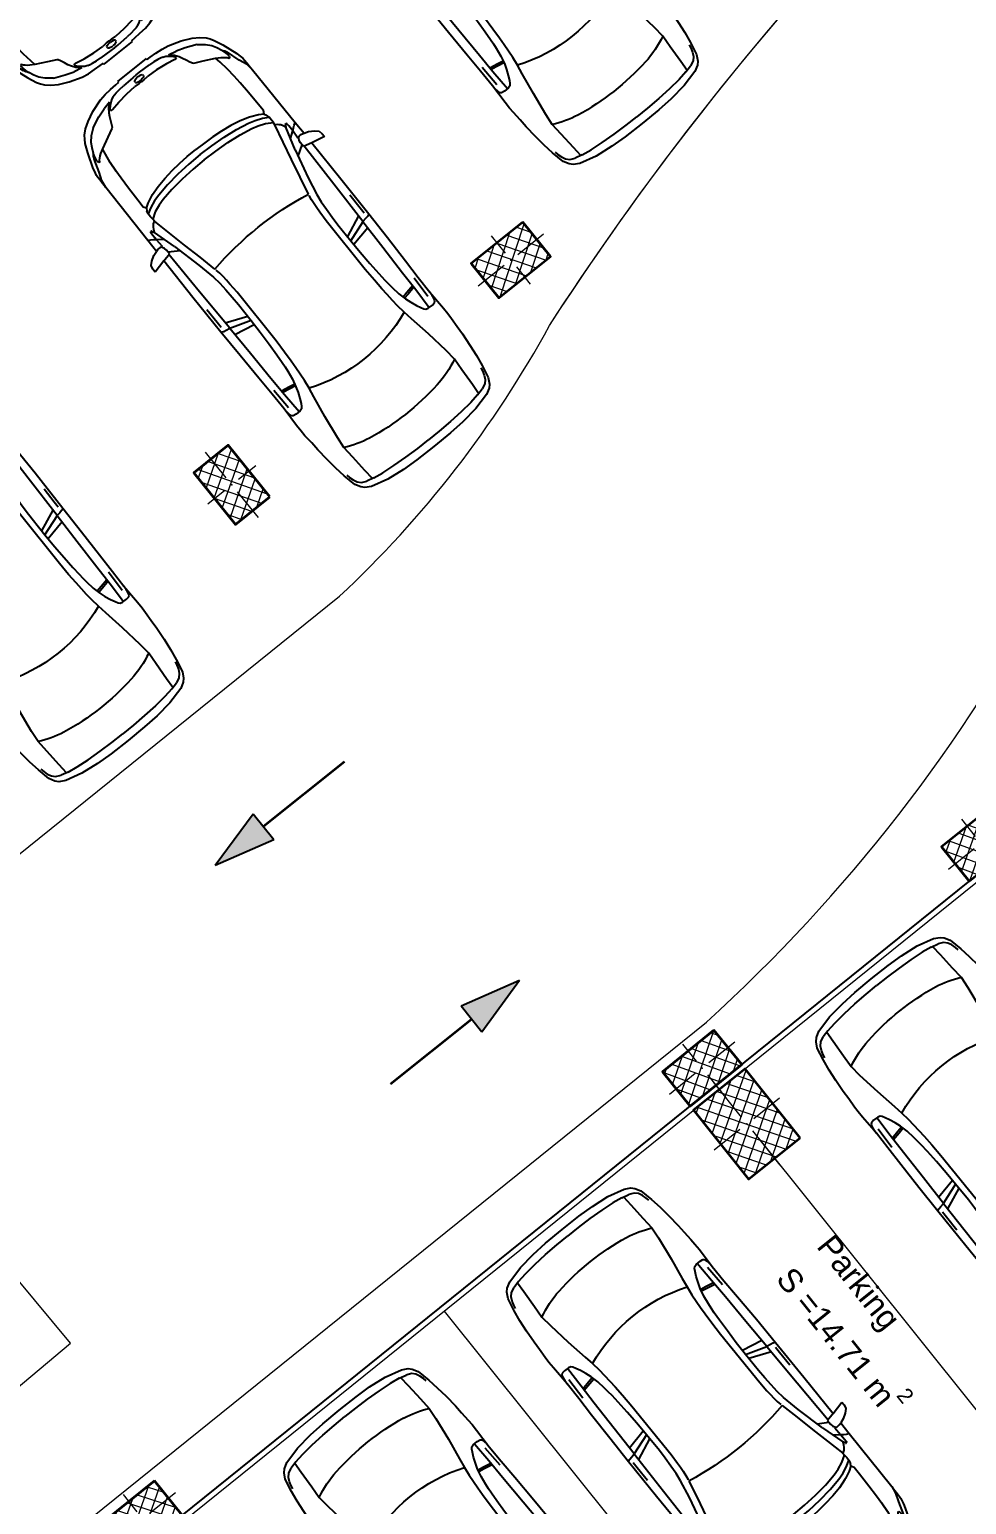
# Model space of a CAD drawing. Header units: metres. Extents: x 7511783 to 7512372, y 4692307 to 4692611.
# Drawn here: x 7512329.03 to 7512337.53, y 4692525.58 to 4692538.96 of the extents above; entities that cross this region are included whole.
import ezdxf

# ---------------------------------------------------------------- set-up
doc = ezdxf.new("R2010")
doc.units = ezdxf.units.M
for name, color, linetype, lineweight in [('2D Drafting - General_Pen_No__1', 7, 'Continuous', 0), ('A - Fill Zone_Pen_No__1', 7, 'Continuous', 0), ('A - Pllaka Themel', 7, 'Continuous', 0), ('A - Pllaka Themel_Pen_No__42', 8, 'Continuous', 0), ('A - Shtyllat', 7, 'Continuous', 0), ('A - Shtyllat_Pen_No__1', 7, 'Continuous', 0), ('A - Shtyllat_Pen_No__7', 7, 'Continuous', 0), ('A -Polyline', 7, 'Continuous', 0), ('A -Polyline_Pen_No__1', 7, 'Continuous', 0), ('A1 - Bodrumi -1_Pen_No__42', 8, 'Continuous', 0), ('garazhat-netw-amiri - b1', 20, 'Continuous', 0), ('Interior - Furniture _Pen_No__42', 8, 'Continuous', 0), ('vijat rregullim', 1, 'Continuous', 0)]:
    doc.layers.add(name, color=color, linetype=linetype, lineweight=lineweight)
for name, color, linetype, lineweight, true_color in [('A -Polyline_Pen_No__178', 7, 'Continuous', 0, 0xbda888), ('A -Polyline_Pen_No__48', 7, 'Continuous', 0, 0xa80f02), ('A -Polyline_Pen_No__8', 7, 'Continuous', 0, 0xa80f02)]:
    doc.layers.add(name, color=color, linetype=linetype, lineweight=lineweight, true_color=true_color)
doc.styles.add('GENERATED_STYLE_1', font='arial.ttf')
pattern_1 = [(44.99999999999999, (0, 0), (-68.94290863686237, 68.94290863686243), []), (135.0000000000002, (0, 0), (68.94290863686219, 68.94290863686261), [])]

# ---------------------------------------------------------------- blocks, each defined once
blk = doc.blocks.new('Slab_5', base_point=(27099.99999994247, -19050.45703700876))
at = {"layer": 'A - Pllaka Themel_Pen_No__42', "color": 8, "linetype": 'Continuous', "lineweight": 25, "flags": 128}
blk.add_lwpolyline([(27099.99999994247, -19050.45703700876), (27099.99999994245, -53141.28956256485), (34367.48378446266, -53141.28956256485), (34572.08011014806, -54047.73212241127), (58725.51372234098, -48551.56399353077), (58577.30438397717, -47886.40318112021), (60192.66493870387, -47573.34216697118), (56976.71528492225, -33242.20353530695), (55470.262655318, -33580.37692266011), (52202.17436583389, -19050.80466526669)], close=True, dxfattribs=at)
blk = doc.blocks.new('Column_125', base_point=(45317.50723856915, -51397.47336311721))
at = {"layer": 'A - Shtyllat', "linetype": 'Continuous', "lineweight": 0, "true_color": 0x000000}
h = blk.add_hatch(dxfattribs=at)
h.set_pattern_fill('CONCRETE_BLOCK', color=18, style=0, pattern_type=2)
h.set_pattern_definition(pattern_1)
h.paths.add_polyline_path([(45565.65336189613, -51135.89450029036), (44980.60901006475, -51269.02265805648), (45069.36111524216, -51659.05222594407), (45654.40546707353, -51525.92406817795)])
at = {"layer": 'A - Shtyllat_Pen_No__1', "color": 7, "linetype": 'Continuous', "lineweight": 13}
for p, q in [((45299.75681753366, -51319.46744953969), (45255.38076494495, -51124.45266559591)), ((45395.51315214666, -51379.72294208173), (45688.03532806235, -51313.15886319867)), ((45239.50132499162, -51415.22378415269), (44946.97914907594, -51481.78786303576)), ((45335.25765960462, -51475.47927669474), (45379.63371219333, -51670.49406063853))]:
    blk.add_line(p, q, dxfattribs=at)
blk.add_point((45317.50723856915, -51397.47336311721), dxfattribs=at)
at = {"layer": 'A - Shtyllat_Pen_No__7', "color": 7, "linetype": 'Continuous', "lineweight": 35, "flags": 128}
blk.add_lwpolyline([(45565.65336189613, -51135.89450029036), (44980.60901006475, -51269.02265805648), (45069.36111524216, -51659.05222594407), (45654.40546707353, -51525.92406817795)], close=True, dxfattribs=at)
blk = doc.blocks.new('Column_126', base_point=(51668.24122190408, -49952.34956520778))
at = {"layer": 'A - Shtyllat', "linetype": 'Continuous', "lineweight": 0, "true_color": 0x000000}
h = blk.add_hatch(dxfattribs=at)
h.set_pattern_fill('CONCRETE_BLOCK', color=18, style=0, pattern_type=2)
h.set_pattern_definition(pattern_1)
h.paths.add_polyline_path([(51916.38734523106, -49690.77070238093), (51331.34299339968, -49823.89886014704), (51420.09509857709, -50213.92842803463), (52005.13945040847, -50080.80027026851)])
at = {"layer": 'A - Shtyllat_Pen_No__1', "color": 7, "linetype": 'Continuous', "lineweight": 13}
for p, q in [((51650.4908008686, -49874.34365163025), (51606.11474827988, -49679.32886768646)), ((51746.24713548159, -49934.59914417229), (52038.76931139728, -49868.03506528924)), ((51590.23530832656, -49970.09998624326), (51297.71313241087, -50036.66406512632)), ((51685.99164293955, -50030.3554787853), (51730.36769552826, -50225.37026272908))]:
    blk.add_line(p, q, dxfattribs=at)
blk.add_point((51668.24122190408, -49952.34956520778), dxfattribs=at)
at = {"layer": 'A - Shtyllat_Pen_No__7', "color": 7, "linetype": 'Continuous', "lineweight": 35, "flags": 128}
blk.add_lwpolyline([(51916.38734523106, -49690.77070238093), (51331.34299339968, -49823.89886014704), (51420.09509857709, -50213.92842803463), (52005.13945040847, -50080.80027026851)], close=True, dxfattribs=at)
blk = doc.blocks.new('Column_128', base_point=(50160.56155493762, -43326.70786527944))
at = {"layer": 'A - Shtyllat', "linetype": 'Continuous', "lineweight": 0, "true_color": 0x000000}
h = blk.add_hatch(dxfattribs=at)
h.set_pattern_fill('CONCRETE_BLOCK', color=18, style=0, pattern_type=2)
h.set_pattern_definition(pattern_1)
h.paths.add_polyline_path([(50422.14041776447, -43574.85398860642), (50289.01225999836, -42989.80963677504), (49898.98269211077, -43078.56174195246), (50032.11084987689, -43663.60609378383)])
at = {"layer": 'A - Shtyllat_Pen_No__1', "color": 7, "linetype": 'Continuous', "lineweight": 13}
for p, q in [((50142.81113390214, -43248.70195170191), (50076.24705501908, -42956.17977578623)), ((50082.5556413601, -43344.45828631492), (49887.54085741631, -43388.83433890363)), ((50238.56746851515, -43308.95744424396), (50433.58225245893, -43264.58139165525)), ((50178.31197597311, -43404.71377885696), (50244.87605485616, -43697.23595477264))]:
    blk.add_line(p, q, dxfattribs=at)
blk.add_point((50160.56155493762, -43326.70786527944), dxfattribs=at)
at = {"layer": 'A - Shtyllat_Pen_No__7', "color": 7, "linetype": 'Continuous', "lineweight": 35, "flags": 128}
blk.add_lwpolyline([(50422.14041776447, -43574.85398860642), (50289.01225999836, -42989.80963677504), (49898.98269211077, -43078.56174195246), (50032.11084987689, -43663.60609378383)], close=True, dxfattribs=at)
blk = doc.blocks.new('Column_130', base_point=(54837.23146099072, -49231.23871064133))
at = {"layer": 'A - Shtyllat', "linetype": 'Continuous', "lineweight": 0, "true_color": 0x000000}
h = blk.add_hatch(dxfattribs=at)
h.set_pattern_fill('CONCRETE_BLOCK', color=18, style=0, pattern_type=2)
h.set_pattern_definition(pattern_1)
h.paths.add_polyline_path([(55085.37758431771, -48969.65984781447), (54500.33323248633, -49102.78800558059), (54589.08533766374, -49492.81757346818), (55174.12968949512, -49359.68941570207)])
at = {"layer": 'A - Shtyllat_Pen_No__1', "color": 7, "linetype": 'Continuous', "lineweight": 13}
for p, q in [((54819.48103995524, -49153.23279706381), (54775.10498736653, -48958.21801312001)), ((54915.23737456824, -49213.48828960585), (55207.75955048393, -49146.92421072278)), ((54759.2255474132, -49248.9891316768), (54466.70337149752, -49315.55321055987)), ((54854.9818820262, -49309.24462421885), (54899.35793461491, -49504.25940816264))]:
    blk.add_line(p, q, dxfattribs=at)
blk.add_point((54837.23146099072, -49231.23871064133), dxfattribs=at)
at = {"layer": 'A - Shtyllat_Pen_No__7', "color": 7, "linetype": 'Continuous', "lineweight": 35, "flags": 128}
blk.add_lwpolyline([(55085.37758431771, -48969.65984781447), (54500.33323248633, -49102.78800558059), (54589.08533766374, -49492.81757346818), (55174.12968949512, -49359.68941570207)], close=True, dxfattribs=at)
blk = doc.blocks.new('Column_131', base_point=(53329.55179402426, -42605.597010713))
at = {"layer": 'A - Shtyllat', "linetype": 'Continuous', "lineweight": 0, "true_color": 0x000000}
h = blk.add_hatch(dxfattribs=at)
h.set_pattern_fill('CONCRETE_BLOCK', color=18, style=0, pattern_type=2)
h.set_pattern_definition(pattern_1)
h.paths.add_polyline_path([(53577.69791735124, -42344.01814788615), (52992.65356551987, -42477.14630565226), (53081.40567069728, -42867.17587353985), (53666.45002252865, -42734.04771577373)])
at = {"layer": 'A - Shtyllat_Pen_No__1', "color": 7, "linetype": 'Continuous', "lineweight": 13}
for p, q in [((53311.80137298878, -42527.59109713548), (53267.42532040007, -42332.57631319169)), ((53407.55770760178, -42587.84658967752), (53700.07988351746, -42521.28251079446)), ((53251.54588044674, -42623.34743174848), (52959.02370453106, -42689.91151063154)), ((53347.30221505974, -42683.60292429052), (53391.67826764845, -42878.61770823431))]:
    blk.add_line(p, q, dxfattribs=at)
blk.add_point((53329.55179402426, -42605.597010713), dxfattribs=at)
at = {"layer": 'A - Shtyllat_Pen_No__7', "color": 7, "linetype": 'Continuous', "lineweight": 35, "flags": 128}
blk.add_lwpolyline([(53577.69791735124, -42344.01814788615), (52992.65356551987, -42477.14630565226), (53081.40567069728, -42867.17587353985), (53666.45002252865, -42734.04771577373)], close=True, dxfattribs=at)
blk = doc.blocks.new('Column_157', base_point=(51811.13815767779, -50585.52567802885))
at = {"layer": 'A - Shtyllat', "linetype": 'Continuous', "lineweight": 0, "true_color": 0x000000}
h = blk.add_hatch(dxfattribs=at)
h.set_pattern_fill('CONCRETE_BLOCK', color=18, style=0, pattern_type=2)
h.set_pattern_definition(pattern_1)
h.paths.add_polyline_path([(52191.44175334718, -50910.13186269104), (52016.27508816607, -50129.54449448083), (51430.83456200841, -50260.91949336667), (51606.00122718952, -51041.50686157687)])
at = {"layer": 'A - Shtyllat_Pen_No__1', "color": 7, "linetype": 'Continuous', "lineweight": 13}
for p, q in [((51793.62149115968, -50507.46694120783), (51706.03815856913, -50117.17325710272)), ((51889.19689449882, -50568.00901151074), (52181.91715757764, -50502.32151206782)), ((51733.07942085677, -50603.04234454696), (51440.35915777794, -50668.72984398988)), ((51828.65482419591, -50663.58441484987), (51916.23815678646, -51053.87809895498))]:
    blk.add_line(p, q, dxfattribs=at)
blk.add_point((51811.13815767779, -50585.52567802885), dxfattribs=at)
at = {"layer": 'A - Shtyllat_Pen_No__7', "color": 7, "linetype": 'Continuous', "lineweight": 35, "flags": 128}
blk.add_lwpolyline([(52191.44175334718, -50910.13186269104), (52016.27508816607, -50129.54449448083), (51430.83456200841, -50260.91949336667), (51606.00122718952, -51041.50686157687)], close=True, dxfattribs=at)
blk = doc.blocks.new('Car 05 22')
at = {"layer": 'Interior - Furniture _Pen_No__42', "color": 8, "linetype": 'Continuous', "lineweight": 25}
for p, q in [((1961.117547741, 983.2211582230001), (1928.938242309, 983.2211582230001)), ((1928.938242309, 983.2211582230001), (1957.843908175, 858.0544967500001)), ((1996.903176747, 974.9060932166), (1961.117547741, 983.2211582230001)), ((2026.89661068, 945.007687052), (1996.903176747, 974.9060932166)), ((2054.5732194, 897.577022836), (2026.89661068, 945.007687052)), ((-483.1389679684001, 817.2581826864), (-585.227090103, 801.027979058)), ((-372.3345973750002, 830.2299334650002), (-483.1389679684001, 817.2581826864)), ((-251.752794228, 841.0437339470001), (-372.3345973750002, 830.2299334650002)), ((-168.2198443133, 844.6061713611999), (-251.752794228, 841.0437339470001)), ((-78.35772569479998, 850.6357850930001), (-168.2198443133, 844.6061713611999)), ((-24.036324899, 852.2918850640001), (-78.35772569479998, 850.6357850930001)), ((40.3182760438, 852.333685063), (-24.036324899, 852.2918850640001)), ((230.8030912739, 845.5192631063), (40.3182760438, 852.333685063)), ((124.560977278, 791.396786131), (129.0398444, 820.468777931)), ((129.0398444, 820.468777931), (138.8862428820001, 832.3883788069999)), ((138.8862428820001, 832.3883788069999), (165.168377873, 840.2758852750001)), ((165.168377873, 840.2758852750001), (194.733578306, 844.324685204)), ((194.733578306, 844.324685204), (230.803091274, 845.519263106)), ((210.873013229, 809.231738788), (418.0703055720001, 816.1926024380002)), ((400.0158099590001, 847.5968063790001), (230.8030912739, 845.5192631063)), ((590.7241636140001, 851.6786068920002), (400.0158099590001, 847.5968063790001)), ((856.5325990199999, 856.1697074550001), (590.7241636140001, 851.6786068920002)), ((1129.8609284, 858.5331077519999), (856.5325990199999, 856.1697074550001)), ((1115.14443198, 808.9482015290001), (1108.59023357, 773.98329714)), ((1119.51383092, 833.267204581), (1115.14443198, 808.9482015290001)), ((1120.16623076, 836.3248049650001), (1119.51383092, 833.267204581)), ((1120.69723063, 838.160005195), (1120.16623076, 836.3248049650001)), ((1129.8609284, 858.5331077519999), (1120.69723063, 838.160005195)), ((1536.1071561, 860.3802508980001), (1129.8609284, 858.5331077519999)), ((1162.63563846, 830.4777734580001), (1220.13025657, 829.0713745190002)), ((1220.13025657, 829.0713745190002), (1369.65750367, 831.4890726950001)), ((1957.843908175, 858.0544967500001), (1536.1071561, 860.3802508980001)), ((1957.84390817, 858.0544967500001), (1977.22141076, 777.427813481)), ((2067.91700908, 857.6794056350002), (2054.5732194, 897.577022836)), ((2119.91703998, 857.4374531180001), (2067.91700908, 857.6794056350002)), ((2075.28112592, 835.6608695470001), (2067.91700908, 857.6794056350002)), ((2070.42572439, 799.8521965630001), (2075.2191259, 809.398389361)), ((2075.2191259, 809.398389361), (2075.28112592, 835.6608695470001)), ((2193.165590015, 856.4504063259001), (2119.91703998, 857.4374531180001)), ((2148.02030692, 790.4828861469999), (2166.81146925, 813.8145374840001)), ((2166.81146925, 813.8145374840001), (2182.27381684, 834.0818412380002)), ((2182.27381684, 834.0818412380002), (2193.16559002, 856.4504063260001)), ((2808.01466132, 852.5547640039999), (2193.165590015, 856.4504063259001)), ((2855.7113639, 852.6327640009999), (2808.01466132, 852.5547640039999)), ((2808.01466132, 852.5547640039999), (2876.86636504, 843.3172643940001)), ((2891.44016583, 852.528764005), (2855.7113639, 852.6327640009999)), ((2876.86636504, 843.3172643940001), (2954.16376923, 813.731165643)), ((2922.51356751, 852.0343640259999), (2891.44016583, 852.528764005)), ((2904.11849592, 832.8863289209999), (2905.06820589, 832.837990116)), ((2945.17226874, 849.4061641369999), (2922.51356751, 852.0343640259999)), ((2989.61447115, 839.6482645490003), (2945.17226874, 849.4061641369999)), ((2954.16376923, 813.731165643), (3075.78877375, 774.6896785450001)), ((3013.55027244, 833.064864827), (2989.61447115, 839.6482645490003)), ((3154.26138006, 782.5577669589999), (3013.55027244, 833.064864827)), ((-784.8200333720001, 721.8124613509999), (-815.0478655078001, 667.7598955197003)), ((-757.6903274910002, 747.022066986), (-784.8200333720001, 721.8124613509999)), ((-768.27197925, 602.2788720830002), (-750.5770825730001, 669.7773949330001)), ((-706.3378894982, 775.7872218095), (-757.6903274910002, 747.022066986)), ((-729.425104913, 716.3992494200002), (-750.5770825730001, 669.7773949330001)), ((-701.0941271610001, 743.2591195180001), (-729.425104913, 716.3992494200002)), ((-585.227090103, 801.027979058), (-706.3378894982, 775.7872218095)), ((-664.8727541800001, 760.961322365), (-701.0941271610001, 743.2591195180001)), ((-626.571782751, 772.4860242179999), (-664.8727541800001, 760.961322365)), ((-594.8871138119998, 778.489558035), (-626.571782751, 772.4860242179999)), ((125.693926866, 743.8968737240001), (124.560977278, 791.396786131)), ((327.3887276080001, 761.9208956260001), (125.394377448, 756.455747737)), ((132.4291391170001, 722.8048827370001), (125.693926866, 743.8968737240001)), ((146.670770152, 710.6062742990001), (132.4291391170001, 722.8048827370001)), ((171.252864179, 696.6287725440002), (146.670770152, 710.6062742990001)), ((212.566754139, 676.5412700230003), (171.252864179, 696.6287725440002)), ((266.3151410770001, 654.566867265), (212.566754139, 676.5412700230003)), ((521.950780327, 764.672895972), (327.3887276080001, 761.9208956260001)), ((339.1227247570001, 683.1192857359999), (329.5580559370001, 633.867334886)), ((355.2943663540001, 762.315609428), (339.1227247570001, 683.1192857359999)), ((357.2289958010001, 683.375391506), (346.76505809, 629.492778784)), ((373.4006373970001, 762.571715197), (357.2289958010001, 683.375391506)), ((813.6270094460001, 769.327996556), (521.950780327, 764.672895972)), ((1108.59023357, 773.98329714), (813.6270094460001, 769.327996556)), ((1036.25651944, 772.8416796290002), (996.5002997029999, 578.7916468290002)), ((1041.96657906, 578.0240872360001), (1107.56627095, 773.967136299)), ((1173.32542975, 774.8950612010001), (1090.33970038, 577.8925306800002)), ((1108.59023357, 773.98329714), (1537.61805657, 780.0259473990001)), ((1537.61805657, 780.0256115210001), (1974.99295641, 786.0764425990001)), ((2000.39650233, 701.5917706940002), (1730.35620914, 633.8338533080002)), ((1939.15395607, 686.22492547), (1995.917261, 777.427813481)), ((1977.22141076, 777.427813481), (2019.59119012, 777.427813481)), ((2000.39650233, 701.5917706940002), (2213.53100788, 762.9814866290001)), ((2019.59119012, 777.427813481), (2044.48611622, 783.069509224)), ((2044.48611622, 783.069509224), (2063.35562216, 792.2740022800001)), ((2063.35562216, 792.2740022800001), (2070.42572439, 799.8521965630001)), ((2068.68333559, 787.696981005), (2065.39356605, 794.4584027669999)), ((2068.68333559, 787.696981005), (2148.02030692, 790.4828861469999)), ((2106.51930118, 732.1586113790001), (2148.02030692, 790.4828861469999)), ((2122.04550654, 659.9572884350001), (2293.79610906, 697.650987774)), ((2148.02030692, 790.4828861469999), (2205.61920777, 792.204186117)), ((2205.61920777, 792.204186117), (2227.21980808, 791.0038861380001)), ((2226.59190807, 769.8777067159999), (2213.53100788, 762.9814866290001)), ((2213.53100788, 762.9814866290001), (2238.34670825, 752.240186817)), ((2234.36910819, 773.9630864369999), (2226.59190807, 769.8828865080001)), ((2227.21980808, 791.0038861380001), (2232.61990816, 790.0299861550001)), ((2232.61990816, 790.0299861550001), (2237.93539134, 787.287122525)), ((2238.46067648, 776.864360243), (2234.36910819, 773.9630864369999)), ((2240.81890828, 784.0391862600001), (2237.93539134, 787.287122525)), ((2238.34670825, 752.240186817), (2258.53170854, 739.7174870370001)), ((2238.46067648, 776.864360243), (2240.85090828, 780.520986322)), ((2240.85090828, 780.520986322), (2240.81890828, 784.0391862600001)), ((2258.53170854, 739.7174870370001), (2269.0398087, 731.086787188)), ((2269.0398087, 731.086787188), (2278.83550884, 721.9650873480001)), ((2278.83550884, 721.9650873480001), (2293.79610906, 697.650987774)), ((2293.79610906, 697.650987774), (2317.1870094, 700.7385877199999)), ((2293.79610906, 697.6386630720001), (2293.79610906, 697.650987774)), ((2317.1870094, 700.7385877199999), (2345.74280982, 702.7498876850002)), ((2355.13419975, 639.912801441), (2317.1870094, 700.7385877199999)), ((2345.74280982, 702.7498876850002), (2378.92931031, 702.0184876970001)), ((2410.10490185, 649.1086815510001), (2378.92931031, 702.0184876970001)), ((2378.92931031, 702.0184876970001), (2410.57231077, 694.202887834)), ((2410.57231077, 694.202887834), (2410.58631694, 694.1782473540002)), ((2428.73881104, 681.706188053), (2410.57231077, 694.202887834)), ((2428.73881104, 681.706188053), (2457.25830016, 700.0355353230001)), ((2428.77597173, 681.7007453250001), (2428.73881104, 681.706188053)), ((2428.77597173, 681.7007453250001), (2456.66545813, 639.8418234830003)), ((2457.25830016, 700.0355353230001), (2535.4819126, 697.9905877680001)), ((2535.4226126, 697.9916562040003), (2673.21491462, 695.5089878119999)), ((2535.46586986, 697.9894090810001), (2535.4819126, 697.988971943)), ((2673.21491462, 695.5089878119999), (2787.200816290001, 691.4809878819999)), ((2787.200816290001, 691.4809878819999), (2868.41581748, 687.223087957)), ((2868.39588233, 687.2248867100001), (2959.72331881, 678.984388101)), ((2959.72331881, 678.984388101), (2868.41581748, 687.1969879569999)), ((2959.72331881, 678.984388101), (3047.2313201, 666.2002883250001)), ((3022.47491973, 758.305686711), (3023.66221975, 762.4851866380001)), ((3024.49924208, 753.7186598590001), (3022.47491973, 758.305686711)), ((3023.66221975, 762.4851866380001), (3034.64521991, 765.0503865930001)), ((3037.91041996, 743.452886971), (3024.49924208, 753.7186598590001)), ((3034.64521991, 765.0503865930001), (3046.93432009, 763.817386614)), ((3050.61522015, 730.6688871950001), (3037.91041996, 743.452886971)), ((3046.93432009, 763.817386614), (3060.9451203, 762.9292866300001)), ((3064.50712035, 714.6457874760001), (3050.61522015, 730.6688871950001)), ((3060.9451203, 762.9292866300001), (3089.85712072, 757.3861867269999)), ((3076.97452053, 697.807687771), (3064.50712035, 714.6457874760001)), ((3100.48402088, 763.1120866269999), (3075.78877375, 774.6896785450001)), ((3100.00912087, 656.556188494), (3076.97452053, 697.807687771)), ((3089.85712072, 757.3861867269999), (3108.43932099, 751.4304868319999)), ((3114.13862108, 753.311186799), (3100.48402088, 763.1120866269999)), ((3108.43932099, 751.4304868319999), (3122.8656212, 746.435986919)), ((3122.8656212, 746.435986919), (3114.13862108, 753.311186799)), ((3170.0706946, 726.5554905960001), (3122.8656212, 746.435986919)), ((3235.883818752, 747.6101556219), (3154.26138006, 782.5577669589999)), ((3211.69204952, 701.0151137130001), (3170.0706946, 726.5554905960001)), ((3254.25934432, 663.1775183300001), (3211.69204952, 701.0151137130001)), ((3269.07948628, 728.3294692490001), (3235.883818752, 747.6101556219)), ((3298.56678787, 705.6390702070001), (3269.07948628, 728.3294692490001)), ((3337.33388997, 663.380671991), (3298.56678787, 705.6390702070001)), ((-815.0478655078001, 667.7598955197003), (-855.0523550635, 511.0116477078998)), ((-768.27197925, 602.2788720830002), (-782.764796709, 510.0106247469999)), ((-764.3441764490001, 617.261773195), (-665.7281459970001, 623.9546285630003)), ((-665.7281459970001, 623.9546285630003), (-500.877431885, 634.180288886)), ((-500.877431885, 634.180288886), (-383.0238853850001, 641.9613403830001)), ((-383.0238853850001, 641.9613403830001), (-274.2208861730001, 631.3184000780001)), ((-274.2208861730001, 631.3184000780001), (-56.40485420300001, 600.536895199)), ((-56.40485420300001, 600.536895199), (145.941775497, 566.5900898169999)), ((145.941775497, 566.5900898169999), (233.261172115, 552.312592089)), ((233.261172115, 552.312592089), (315.3092800730001, 541.359190513)), ((319.490328155, 636.426864989), (266.3151410770001, 654.566867265)), ((315.2936019620001, 541.3606176840001), (384.2945810830001, 535.0794906230002)), ((392.7088835140001, 617.8124267930001), (319.490328155, 636.426864989)), ((474.8166917820001, 607.105387857), (392.7088835140001, 617.8124267930001)), ((521.3449804749999, 601.6186871690002), (474.8166917820001, 607.105387857)), ((569.993568652, 596.838186569), (521.3449804749999, 601.6186871690002)), ((652.59274858, 590.9845858339999), (569.993568652, 596.838186569)), ((772.8388193580001, 584.9903850819999), (652.59274858, 590.9845858339999)), ((907.266686691, 580.298084493), (772.8388193580001, 584.9903850819999)), ((1041.96657906, 578.0240872360001), (907.266686691, 580.298084493)), ((1227.79815085, 577.518695794), (1041.96657906, 578.0240872360001)), ((1316.09897866, 580.475793563), (1227.79815085, 577.518695794)), ((1403.02450604, 584.4121905939999), (1316.09897866, 580.475793563)), ((1483.8761315, 590.1361862749999), (1403.02450604, 584.4121905939999)), ((1562.00595611, 600.5964783840001), (1483.8761315, 590.1361862749999)), ((1554.25309822, 533.0576906580002), (1596.82961355, 540.969674969)), ((1730.35620914, 633.8338533080002), (1562.00595611, 600.5964783840001)), ((1597.28918852, 541.1774857889999), (1596.65116701, 540.8889849259999)), ((1610.72419049, 544.0665862469999), (1779.61280153, 581.7538898049999)), ((1779.61280153, 581.7538898049999), (1952.84760406, 621.338789111)), ((1952.84760406, 621.338789111), (2122.04550654, 659.9572884350001)), ((2379.77420337, 575.387091212), (2355.13301598, 639.9159014410001)), ((2397.33410595, 514.2584815219999), (2379.77250853, 575.3929912130001)), ((2436.02871163, 583.2244924540001), (2410.10490185, 649.1086815510001)), ((2453.63941421, 521.616582688), (2436.02871163, 583.2244924540001)), ((2456.66545813, 639.8418234830003), (2487.23639187, 574.2621729599999)), ((2487.23639187, 574.2621729599999), (2491.79934275, 562.0052962960002)), ((2491.79994982, 562.0052962960002), (2517.90263133, 477.034766618)), ((3047.20992906, 666.2041971140002), (3100.00912087, 656.556188494)), ((3152.92075342, 553.873393456), (3100.00912087, 656.556188494)), ((3189.62073735, 475.569766106), (3152.92075342, 553.873393456)), ((3301.86726379, 602.8090087200001), (3254.25934432, 663.1775183300001)), ((3301.86726379, 602.8090087200001), (3346.01551313, 501.42179807)), ((3374.49419199, 603.583974516), (3337.33388997, 663.380671991)), ((3418.40079436, 512.743978351), (3374.49419199, 603.583974516)), ((-855.0523550635, 511.0116477078998), (-874.6778528530002, 344.9579771100001)), ((-782.7621654889999, 510.0273763590001), (-794.5333543099999, 390.6265818930001)), ((384.2815104790001, 535.0803623180001), (454.174320738, 530.4191213629999)), ((454.170282107, 530.4193907049998), (526.242583163, 526.2868907769998)), ((526.2331313149999, 526.287307384), (627.7018846490002, 521.814890855)), ((627.6985462070002, 521.8149872519999), (756.75876515, 518.0884218199999)), ((756.75876515, 518.0884218199999), (1322.62824821, 518.052230308)), ((1322.62824821, 518.052230308), (1420.49779626, 521.6528908580001)), ((1420.49066257, 521.652523245), (1466.64156934, 524.030772681)), ((1466.62639694, 524.029990817), (1510.87647584, 527.594696836)), ((1510.85529759, 527.5929907539999), (1554.25309822, 533.0576906580002)), ((2419.31580918, 395.73626267), (2397.33316008, 514.2635815229999)), ((2477.61661773, 401.0764635800001), (2453.63941421, 521.616582688)), ((2517.90263133, 477.034766618), (2537.54372273, 384.081034151)), ((3199.39883308, 466.7584630290001), (3189.62073735, 475.569766106)), ((3220.69886845, 454.3885401880001), (3199.39883308, 466.7584630290001)), ((3256.10680826, 439.241753418), (3220.67662376, 454.401458713)), ((3288.39019413, 425.101248479), (3256.10680826, 439.241753418)), ((3319.36158057, 408.4128426500001), (3288.39019413, 425.101248479)), ((3353.46269085, 384.251283776), (3319.36158057, 408.4128426500001)), ((3346.01551313, 501.42179807), (3374.29746586, 419.557472908)), ((3391.09039087, 344.247647689), (3374.29746586, 419.557472908)), ((3457.47689648, 393.098483403), (3418.40079436, 512.743978351)), ((-874.6778528530002, 344.9579771100001), (-882.9440546450002, 194.680643518)), ((-794.5333543099999, 390.6265818930001), (-802.432846809, 258.715288008)), ((2433.73206705, 266.091642182), (2419.31580918, 395.73626267)), ((2493.88922012, 269.050242651), (2477.61661773, 401.0764635800001)), ((2503.10292147, 133.173421111), (2493.88922012, 269.050242651)), ((2537.54372273, 384.081034151), (2551.45611664, 285.6281997640001)), ((2551.45611664, 285.6281997640001), (2559.71041303, 193.693567653)), ((3321.23357975, 370.497229407), (3320.99727986, 362.132926485)), ((3320.99727986, 362.132926485), (3338.31527228, 276.8564967000001)), ((3324.65427826, 377.297531782), (3321.23357975, 370.497229407)), ((3328.30797666, 379.591332583), (3324.65427826, 377.297531782)), ((3338.46837221, 379.452332535), (3328.30797666, 379.591332583)), ((3338.31527228, 276.8564967000001), (3351.88296634, 172.661960307)), ((3363.6407612, 357.8117249760001), (3338.46837221, 379.452332535)), ((3377.18239213, 359.973484801), (3353.46269085, 384.251283776)), ((3396.66521323, 315.8049103040001), (3363.6407612, 357.8117249760001)), ((3391.09039087, 344.247647689), (3377.18239213, 359.973484801)), ((3408.0703938, 289.3779877820002), (3396.66521323, 315.8049103040001)), ((3408.0703938, 289.3779877820002), (3413.77629411, 267.259988716)), ((3468.34279707, 330.9338860280001), (3457.47689648, 393.098483403)), ((3474.4914974, 263.721088865), (3468.34279707, 330.9338860280001)), ((-882.9440546450002, 194.680643518), (-885.376707689, 0)), ((-802.432846809, 258.715288008), (-806.813142649, 124.936494209)), ((2441.61713002, 131.955220918), (2433.73181129, 266.093942182)), ((2559.71041303, 193.693567653), (2564.38081099, 101.185635342)), ((3351.88296634, 172.661960307), (3358.34376351, 75.87012649980001)), ((3413.77548775, 267.2641933500001), (3418.45445829, 242.866384828)), ((3418.45219437, 242.878189745), (3424.04489467, 200.723791525)), ((3424.04489467, 200.723791525), (3427.72848251, 152.023715234)), ((3432.36383112, 39.98011396419999), (3427.72848251, 152.023715234)), ((3478.33319761, 199.9171915590001), (3474.4914974, 263.721088865)), ((3479.35651311, 164.9481933352), (3478.33319761, 199.9171915590001)), ((3489.51959821, 164.9481933352), (3479.35651311, 164.9481933352)), ((3489.51959821, -164.9481933352), (3489.51959821, 164.9481933352)), ((-885.376707689, 0), (-882.9440546450002, -194.680643518)), ((-806.813142649, 124.936494209), (-808.0470753050001, 0)), ((-806.813142649, -124.936494209), (-808.0470753050001, 1.476718538480001e-13)), ((2444.0197128, -0.02730000432770001), (2441.61701245, 131.957220918)), ((2444.0197128, 0.02730000432710001), (2441.61701245, -131.957220918)), ((2506.01959488, -3.859767548100002e-13), (2503.10292147, 133.173421111)), ((2564.38081099, 101.185635342), (2566.01761027, -0.006100002130650002)), ((2564.38081099, -101.185635342), (2566.01761027, 0.006100002129970001)), ((3353.95786543, 27.8932505984), (3358.34376351, 75.87012649980001)), ((3353.95786543, 27.8932505984), (3353.95786543, -0.7649002671629999)), ((3353.95786543, -27.8932505984), (3353.95786543, 0.7649002671619999)), ((3370.89075802, 11.7411041009), (3370.32315827, -0.7649002671629999)), ((3370.89075802, -11.7411041009), (3370.32315827, 0.7649002671619999)), ((3372.49235732, 23.6550082622), (3370.89075802, 11.7411041009)), ((3376.26728506, 38.993950924), (3372.49235732, 23.6550082622)), ((3381.98685317, 46.5714162664), (3376.26728506, 38.993950924)), ((3386.21005132, 48.3522168884), (3381.98685317, 46.5714162664)), ((3386.21005132, 48.3522168884), (3394.28954778, 48.3522168884)), ((3398.51284593, 46.5714162664), (3394.28954778, 48.3522168884)), ((3404.23226311, 38.99375151340001), (3398.51284593, 46.5714162664)), ((3404.23226311, 38.99375151340001), (3408.00714178, 23.6550082622)), ((3408.00714178, 23.6550082622), (3409.76654101, 8.055102813469999)), ((3409.76654101, 8.055102813469999), (3409.76654101, -4.961309141290002e-13)), ((3431.76949509, 57.3729975776), (3431.76949509, 56.7710829698)), ((3432.04453126, -0.0109000038072), (3432.36383112, 39.98011396419999)), ((3432.04453126, 0.0109000038063), (3432.36383112, -39.98011396419999)), ((-802.432846809, -258.715288008), (-806.813142649, -124.936494209)), ((2441.61713002, -131.955220918), (2433.73181129, -266.093942182)), ((2503.10292147, -133.173421111), (2493.88922012, -269.050242651)), ((2506.01959488, -2.780368116010001e-13), (2503.10292147, -133.173421111)), ((2559.71041303, -193.693567653), (2564.38081099, -101.185635342)), ((3351.88296634, -172.661960307), (3358.34376351, -75.87012649980001)), ((3353.95786543, -27.8932505984), (3358.34376351, -75.87012649980001)), ((3372.49235732, -23.6550082622), (3370.89075802, -11.7411041009)), ((3376.26728506, -38.993950924), (3372.49235732, -23.6550082622)), ((3381.98685317, -46.5714162664), (3376.26728506, -38.993950924)), ((3386.21005132, -48.3522168884), (3381.98685317, -46.5714162664)), ((3386.21005132, -48.3522168884), (3394.28954778, -48.3522168884)), ((3398.51284593, -46.5714162664), (3394.28954778, -48.3522168884)), ((3404.23226311, -38.99375151340001), (3398.51284593, -46.5714162664)), ((3404.23226311, -38.99375151340001), (3408.00714178, -23.6550082622)), ((3408.00714178, -23.6550082622), (3409.76654101, -8.055102813469999)), ((3409.76654101, -8.055102813469999), (3409.76654101, -3.892295027780001e-13)), ((3432.36383112, -39.98011396419999), (3427.72848251, -152.023715234)), ((3431.76949509, -57.3729975776), (3431.76949509, -56.7710829698)), ((-882.9440546450002, -194.680643518), (-874.6778528530002, -344.9579771100001)), ((-794.5333543099999, -390.6265818930001), (-802.432846809, -258.715288008)), ((2433.73206705, -266.091642182), (2419.31580918, -395.73626267)), ((2551.45611664, -285.6281997640001), (2559.71041303, -193.693567653)), ((3338.31527228, -276.8564967000001), (3351.88296634, -172.661960307)), ((3408.0703938, -289.3779877820002), (3413.77629411, -267.259988716)), ((3413.77548775, -267.2641933500001), (3418.45445829, -242.866384828)), ((3418.45219437, -242.878189745), (3424.04489467, -200.723791525)), ((3424.04489467, -200.723791525), (3427.72848251, -152.023715234)), ((3468.34279707, -330.9338860280001), (3474.4914974, -263.721088865)), ((3474.4914974, -263.721088865), (3478.33319761, -199.9171915590001)), ((3478.33319761, -199.9171915590001), (3479.35651311, -164.9481933352)), ((3479.35651311, -164.9481933352), (3489.51959821, -164.9481933352)), ((-874.6778528530002, -344.9579771100001), (-855.0523550635, -511.0116477078998)), ((-782.7621654889999, -510.0273763590001), (-794.5333543099999, -390.6265818930001)), ((2419.31580918, -395.73626267), (2397.33316008, -514.2635815229999)), ((2477.61661773, -401.0764635800001), (2453.63941421, -521.616582688)), ((2493.88922012, -269.050242651), (2477.61661773, -401.0764635800001)), ((2517.90263133, -477.034766618), (2537.54372273, -384.081034151)), ((2537.54372273, -384.081034151), (2551.45611664, -285.6281997640001)), ((3353.46269085, -384.251283776), (3319.36158057, -408.4128426500001)), ((3320.99727986, -362.132926485), (3338.31527228, -276.8564967000001)), ((3321.23357975, -370.497229407), (3320.99727986, -362.132926485)), ((3324.65427826, -377.297531782), (3321.23357975, -370.497229407)), ((3328.30797666, -379.591332583), (3324.65427826, -377.297531782)), ((3338.46837221, -379.452332535), (3328.30797666, -379.591332583)), ((3363.6407612, -357.8117249760001), (3338.46837221, -379.452332535)), ((3377.18239213, -359.973484801), (3353.46269085, -384.251283776)), ((3396.66521323, -315.8049103040001), (3363.6407612, -357.8117249760001)), ((3391.09039087, -344.247647689), (3374.29746586, -419.557472908)), ((3391.09039087, -344.247647689), (3377.18239213, -359.973484801)), ((3408.0703938, -289.3779877820002), (3396.66521323, -315.8049103040001)), ((3418.40079436, -512.743978351), (3457.47689648, -393.098483403)), ((3457.47689648, -393.098483403), (3468.34279707, -330.9338860280001)), ((-855.0523550635, -511.0116477078998), (-815.0478655078001, -667.7598955197003)), ((-768.27197925, -602.2788720830002), (-782.764796709, -510.0106247469999)), ((315.2936019620001, -541.3606176840001), (384.2945810830001, -535.0794906230002)), ((384.2815104790001, -535.0803623180001), (454.174320738, -530.4191213629999)), ((454.170282107, -530.4193907049998), (526.242583163, -526.2868907769998)), ((526.2331313149999, -526.287307384), (627.7018846490002, -521.814890855)), ((627.6985462070002, -521.8149872519999), (756.75876515, -518.0884218199999)), ((756.75876515, -518.0884218199999), (1322.62824821, -518.052230308)), ((1322.62824821, -518.052230308), (1420.49779626, -521.6528908580001)), ((1420.49066257, -521.652523245), (1466.64156934, -524.030772681)), ((1466.62639694, -524.029990817), (1510.87647584, -527.594696836)), ((1510.85529759, -527.5929907539999), (1554.25309822, -533.0576906580002)), ((1554.25309822, -533.0576906580002), (1596.82961355, -540.969674969)), ((2397.33410595, -514.2584815219999), (2379.77250853, -575.3929912130001)), ((2453.63941421, -521.616582688), (2436.02871163, -583.2244924540001)), ((2491.79994982, -562.0052962960002), (2517.90263133, -477.034766618)), ((3189.62073735, -475.569766106), (3152.92075342, -553.873393456)), ((3199.39883308, -466.7584630290001), (3189.62073735, -475.569766106)), ((3220.69886845, -454.3885401880001), (3199.39883308, -466.7584630290001)), ((3256.10680826, -439.241753418), (3220.67662376, -454.401458713)), ((3288.39019413, -425.101248479), (3256.10680826, -439.241753418)), ((3319.36158057, -408.4128426500001), (3288.39019413, -425.101248479)), ((3301.86726379, -602.8090087200001), (3346.01551313, -501.42179807)), ((3346.01551313, -501.42179807), (3374.29746586, -419.557472908)), ((3374.49419199, -603.583974516), (3418.40079436, -512.743978351)), ((-815.0478655078001, -667.7598955197003), (-784.8200333720001, -721.8124613509999)), ((-768.27197925, -602.2788720830002), (-750.5770825730001, -669.7773949330001)), ((-764.3441764490001, -617.261773195), (-665.7281459970001, -623.9546285630003)), ((-665.7281459970001, -623.9546285630003), (-500.877431885, -634.180288886)), ((-500.877431885, -634.180288886), (-383.0238853850001, -641.9613403830001)), ((-383.0238853850001, -641.9613403830001), (-274.2208861730001, -631.3184000780001)), ((-274.2208861730001, -631.3184000780001), (-56.40485420300001, -600.536895199)), ((-56.40485420300001, -600.536895199), (145.941775497, -566.5900898169999)), ((145.941775497, -566.5900898169999), (233.261172115, -552.312592089)), ((266.3151410770001, -654.566867265), (212.566754139, -676.5412700230003)), ((233.261172115, -552.312592089), (315.3092800730001, -541.359190513)), ((319.490328155, -636.426864989), (266.3151410770001, -654.566867265)), ((392.7088835140001, -617.8124267930001), (319.490328155, -636.426864989)), ((339.1227247570001, -683.1192857359999), (329.5580559370001, -633.867334886)), ((357.2289958010001, -683.375391506), (346.76505809, -629.492778784)), ((474.8166917820001, -607.105387857), (392.7088835140001, -617.8124267930001)), ((521.3449804749999, -601.6186871690002), (474.8166917820001, -607.105387857)), ((569.993568652, -596.838186569), (521.3449804749999, -601.6186871690002)), ((652.59274858, -590.9845858339999), (569.993568652, -596.838186569)), ((772.8388193580001, -584.9903850819999), (652.59274858, -590.9845858339999)), ((907.266686691, -580.298084493), (772.8388193580001, -584.9903850819999)), ((1041.96657906, -578.0240872360001), (907.266686691, -580.298084493)), ((1036.25651944, -772.8416796290002), (996.5002997029999, -578.7916468290002)), ((1227.79815085, -577.518695794), (1041.96657906, -578.0240872360001)), ((1041.96657906, -578.0240872360001), (1107.56627095, -773.967136299)), ((1173.32542975, -774.8950612010001), (1090.33970038, -577.8925306800002)), ((1316.09897866, -580.475793563), (1227.79815085, -577.518695794)), ((1403.02450604, -584.4121905939999), (1316.09897866, -580.475793563)), ((1483.8761315, -590.1361862749999), (1403.02450604, -584.4121905939999)), ((1562.00595611, -600.5964783840001), (1483.8761315, -590.1361862749999)), ((1730.35620914, -633.8338533080002), (1562.00595611, -600.5964783840001)), ((1597.28918852, -541.1774857889999), (1596.65116701, -540.8889849259999)), ((1610.72419049, -544.0665862469999), (1779.61280153, -581.7538898049999)), ((2000.39650233, -701.5917706940002), (1730.35620914, -633.8338533080002)), ((1779.61280153, -581.7538898049999), (1952.84760406, -621.338789111)), ((1952.84760406, -621.338789111), (2122.04550654, -659.9572884350001)), ((2122.04550654, -659.9572884350001), (2293.79610906, -697.650987774)), ((2355.13419975, -639.912801441), (2317.1870094, -700.7385877199999)), ((2379.77420337, -575.387091212), (2355.13301598, -639.9159014410001)), ((2410.10490185, -649.1086815510001), (2378.92931031, -702.0184876970001)), ((2436.02871163, -583.2244924540001), (2410.10490185, -649.1086815510001)), ((2428.77597173, -681.7007453250001), (2456.66545813, -639.8418234830003)), ((2456.66545813, -639.8418234830003), (2487.23639187, -574.2621729599999)), ((2487.23639187, -574.2621729599999), (2491.79934275, -562.0052962960002)), ((2959.72331881, -678.984388101), (3047.2313201, -666.2002883250001)), ((3047.20992906, -666.2041971140002), (3100.00912087, -656.556188494)), ((3100.00912087, -656.556188494), (3076.97452053, -697.807687771)), ((3152.92075342, -553.873393456), (3100.00912087, -656.556188494)), ((3254.25934432, -663.1775183300001), (3211.69204952, -701.0151137130001)), ((3301.86726379, -602.8090087200001), (3254.25934432, -663.1775183300001)), ((3298.56678787, -705.6390702070001), (3337.33388997, -663.380671991)), ((3337.33388997, -663.380671991), (3374.49419199, -603.583974516)), ((-784.8200333720001, -721.8124613509999), (-757.6903274910002, -747.022066986)), ((-757.6903274910002, -747.022066986), (-706.3378894982, -775.7872218095)), ((-729.425104913, -716.3992494200002), (-750.5770825730001, -669.7773949330001)), ((-701.0941271610001, -743.2591195180001), (-729.425104913, -716.3992494200002)), ((-706.3378894982, -775.7872218095), (-585.227090103, -801.027979058)), ((-664.8727541800001, -760.961322365), (-701.0941271610001, -743.2591195180001)), ((-626.571782751, -772.4860242179999), (-664.8727541800001, -760.961322365)), ((-594.8871138119998, -778.489558035), (-626.571782751, -772.4860242179999)), ((-585.227090103, -801.027979058), (-483.149337101, -817.2569687829999)), ((125.693926866, -743.8968737240001), (124.560977278, -791.396786131)), ((124.560977278, -791.396786131), (129.0398444, -820.468777931)), ((327.3887276080001, -761.9208956260001), (125.394377448, -756.455747737)), ((132.4291391170001, -722.8048827370001), (125.693926866, -743.8968737240001)), ((146.670770152, -710.6062742990001), (132.4291391170001, -722.8048827370001)), ((171.252864179, -696.6287725440002), (146.670770152, -710.6062742990001)), ((212.566754139, -676.5412700230003), (171.252864179, -696.6287725440002)), ((521.950780327, -764.672895972), (327.3887276080001, -761.9208956260001)), ((355.2943663540001, -762.315609428), (339.1227247570001, -683.1192857359999)), ((373.4006373970001, -762.571715197), (357.2289958010001, -683.375391506)), ((813.6270094460001, -769.327996556), (521.950780327, -764.672895972)), ((1108.59023357, -773.98329714), (813.6270094460001, -769.327996556)), ((1108.59023357, -773.98329714), (1537.61805657, -780.0259473990001)), ((1115.14443198, -808.9482015290001), (1108.59023357, -773.98329714)), ((1537.61805657, -780.0256115210001), (1974.99295641, -786.0764425990001)), ((1939.15395607, -686.22492547), (1995.917261, -777.427813481)), ((1957.84390817, -858.0544967500001), (1977.22141076, -777.427813481)), ((1977.22141076, -777.427813481), (2019.59119012, -777.427813481)), ((2000.39650233, -701.5917706940002), (2213.53100788, -762.9814866290001)), ((2019.59119012, -777.427813481), (2044.48611622, -783.069509224)), ((2044.48611622, -783.069509224), (2063.35562216, -792.2740022800001)), ((2063.35562216, -792.2740022800001), (2070.42572439, -799.8521965630001)), ((2068.68333559, -787.696981005), (2065.39356605, -794.4584027669999)), ((2068.68333559, -787.696981005), (2148.02030692, -790.4828861469999)), ((2070.42572439, -799.8521965630001), (2075.2191259, -809.398389361)), ((2106.51930118, -732.1586113790001), (2148.02030692, -790.4828861469999)), ((2148.02030692, -790.4828861469999), (2166.81146925, -813.8145374840001)), ((2148.02030692, -790.4828861469999), (2205.61920777, -792.204186117)), ((2205.61920777, -792.204186117), (2227.21980808, -791.0038861380001)), ((2213.53100788, -762.9814866290001), (2238.34670825, -752.240186817)), ((2226.59190807, -769.8777067159999), (2213.53100788, -762.9814866290001)), ((2234.36910819, -773.9630864369999), (2226.59190807, -769.8828865080001)), ((2227.21980808, -791.0038861380001), (2232.61990816, -790.0299861550001)), ((2232.61990816, -790.0299861550001), (2237.93539134, -787.287122525)), ((2238.46067648, -776.864360243), (2234.36910819, -773.9630864369999)), ((2240.81890828, -784.0391862600001), (2237.93539134, -787.287122525)), ((2238.34670825, -752.240186817), (2258.53170854, -739.7174870370001)), ((2238.46067648, -776.864360243), (2240.85090828, -780.520986322)), ((2240.85090828, -780.520986322), (2240.81890828, -784.0391862600001)), ((2258.53170854, -739.7174870370001), (2269.0398087, -731.086787188)), ((2269.0398087, -731.086787188), (2278.83550884, -721.9650873480001)), ((2278.83550884, -721.9650873480001), (2293.79610906, -697.650987774)), ((2293.79610906, -697.6386630720001), (2293.79610906, -697.650987774)), ((2293.79610906, -697.650987774), (2317.1870094, -700.7385877199999)), ((2317.1870094, -700.7385877199999), (2345.74280982, -702.7498876850002)), ((2345.74280982, -702.7498876850002), (2378.92931031, -702.0184876970001)), ((2378.92931031, -702.0184876970001), (2410.57231077, -694.202887834)), ((2428.73881104, -681.706188053), (2410.57231077, -694.202887834)), ((2410.57231077, -694.202887834), (2410.58631694, -694.1782473540002)), ((2428.77597173, -681.7007453250001), (2428.73881104, -681.706188053)), ((2428.73881104, -681.706188053), (2457.25830016, -700.0355353230001)), ((2457.25830016, -700.0355353230001), (2535.4819126, -697.9905877680001)), ((2535.4226126, -697.9916562040003), (2673.21491462, -695.5089878119999)), ((2535.46586986, -697.9894090810001), (2535.4819126, -697.988971943)), ((2673.21491462, -695.5089878119999), (2787.200816290001, -691.4809878819999)), ((2787.200816290001, -691.4809878819999), (2868.41581748, -687.223087957)), ((2868.39588233, -687.2248867100001), (2959.72331881, -678.984388101)), ((2959.72331881, -678.984388101), (2868.41581748, -687.1969879569999)), ((2954.16376923, -813.731165643), (3075.78877375, -774.6896785450001)), ((3013.55027244, -833.064864827), (3154.26138006, -782.5577669589999)), ((3024.49924208, -753.7186598590001), (3022.47491973, -758.305686711)), ((3022.47491973, -758.305686711), (3023.66221975, -762.4851866380001)), ((3023.66221975, -762.4851866380001), (3034.64521991, -765.0503865930001)), ((3037.91041996, -743.452886971), (3024.49924208, -753.7186598590001)), ((3034.64521991, -765.0503865930001), (3046.93432009, -763.817386614)), ((3050.61522015, -730.6688871950001), (3037.91041996, -743.452886971)), ((3046.93432009, -763.817386614), (3060.9451203, -762.9292866300001)), ((3064.50712035, -714.6457874760001), (3050.61522015, -730.6688871950001)), ((3060.9451203, -762.9292866300001), (3089.85712072, -757.3861867269999)), ((3076.97452053, -697.807687771), (3064.50712035, -714.6457874760001)), ((3100.48402088, -763.1120866269999), (3075.78877375, -774.6896785450001)), ((3089.85712072, -757.3861867269999), (3108.43932099, -751.4304868319999)), ((3114.13862108, -753.311186799), (3100.48402088, -763.1120866269999)), ((3108.43932099, -751.4304868319999), (3122.8656212, -746.435986919)), ((3122.8656212, -746.435986919), (3114.13862108, -753.311186799)), ((3170.0706946, -726.5554905960001), (3122.8656212, -746.435986919)), ((3154.26138006, -782.5577669589999), (3235.883818752, -747.6101556219)), ((3211.69204952, -701.0151137130001), (3170.0706946, -726.5554905960001)), ((3235.883818752, -747.6101556219), (3269.07948628, -728.3294692490001)), ((3269.07948628, -728.3294692490001), (3298.56678787, -705.6390702070001)), ((-483.149337101, -817.2569687829999), (-372.3345973750002, -830.2299334650002)), ((-372.3345973750002, -830.2299334650002), (-251.752794228, -841.0437339470001)), ((-251.752794228, -841.0437339470001), (-168.2198443133, -844.6061713611999)), ((-168.2198443133, -844.6061713611999), (-78.35772569479998, -850.6357850930001)), ((-78.35772569479998, -850.6357850930001), (-24.036324899, -852.2918850640001)), ((-24.036324899, -852.2918850640001), (40.3182760438, -852.333685063)), ((40.3182760438, -852.333685063), (230.8030912739, -845.5192631063)), ((129.0398444, -820.468777931), (138.8862428820001, -832.3883788069999)), ((138.8862428820001, -832.3883788069999), (165.168377873, -840.2758852750001)), ((165.168377873, -840.2758852750001), (194.733578306, -844.324685204)), ((194.733578306, -844.324685204), (230.803091274, -845.519263106)), ((210.873013229, -809.231738788), (418.0703055720001, -816.1926024380002)), ((230.8030912739, -845.5192631063), (400.0158099590001, -847.5968063790001)), ((400.0158099590001, -847.5968063790001), (590.7241636140001, -851.6786068920002)), ((590.7241636140001, -851.6786068920002), (856.5325990199999, -856.1697074550001)), ((856.5325990199999, -856.1697074550001), (1129.8609284, -858.5331077519999)), ((1119.51383092, -833.267204581), (1115.14443198, -808.9482015290001)), ((1120.16623076, -836.3248049650001), (1119.51383092, -833.267204581)), ((1120.69723063, -838.160005195), (1120.16623076, -836.3248049650001)), ((1129.8609284, -858.5331077519999), (1120.69723063, -838.160005195)), ((1129.8609284, -858.5331077519999), (1536.1071561, -860.3802508980001)), ((1162.63563846, -830.4777734580001), (1220.13025657, -829.0713745190002)), ((1220.13025657, -829.0713745190002), (1369.65750367, -831.4890726950001)), ((1536.1071561, -860.3802508980001), (1957.84390817, -858.0544967500001)), ((1957.84390817, -858.0544967500001), (1928.938242309, -983.2211582230001)), ((2026.89661068, -945.007687052), (2054.5732194, -897.577022836)), ((2054.5732194, -897.577022836), (2067.917009081, -857.6794056350002)), ((2075.28112592, -835.6608695470001), (2067.91700908, -857.6794056350002)), ((2067.917009081, -857.6794056350002), (2119.91703998, -857.4374531180001)), ((2075.2191259, -809.398389361), (2075.28112592, -835.6608695470001)), ((2119.91703998, -857.4374531180001), (2193.165590015, -856.4504063259001)), ((2166.81146925, -813.8145374840001), (2182.27381684, -834.0818412380002)), ((2182.27381684, -834.0818412380002), (2193.16559002, -856.4504063260001)), ((2193.165590015, -856.4504063259001), (2808.01466132, -852.5547640039999)), ((2808.01466132, -852.5547640039999), (2876.86636504, -843.3172643940001)), ((2808.01466132, -852.5547640039999), (2855.7113639, -852.6327640009999)), ((2855.7113639, -852.6327640009999), (2891.44016583, -852.528764005)), ((2876.86636504, -843.3172643940001), (2954.16376923, -813.731165643)), ((2891.44016583, -852.528764005), (2922.51356751, -852.0343640259999)), ((2922.51356751, -852.0343640259999), (2945.17226874, -849.4061641369999)), ((2945.17226874, -849.4061641369999), (2989.61447115, -839.6482645490003)), ((2989.61447115, -839.6482645490003), (3013.55027244, -833.064864827)), ((1928.938242309, -983.2211582230001), (1961.117547741, -983.2211582230001)), ((1961.117547741, -983.2211582230001), (1996.903176747, -974.9060932166)), ((1996.903176747, -974.9060932166), (2026.89661068, -945.007687052))]:
    blk.add_line(p, q, dxfattribs=at)
for centre, radius, start, end in [((492.8743121958001, 217.6762888661), 973.2499460396, 154.1544541405, 170.9117329646), ((1649.811844864, 0), 1520.416064058, 158.6992078, 201.3007921999999), ((-1245.217819199, 0), 2907.303426369, 349.2141992177, 10.78580078235001), ((1856.361619248, -1.736472437242), 2353.963924674, 170.8803955853, 189.9222862500999), ((492.8743121958001, -217.6762888661), 973.2499460396, 191.230533967, 205.8455458595)]:
    blk.add_arc(centre, radius, start, end, dxfattribs=at)
blk = doc.blocks.new('Polyline_21', base_point=(49974.59165870183, -46032.22798274633))
at = {"layer": 'A -Polyline_Pen_No__48', "linetype": 'Continuous', "lineweight": 25, "true_color": 0xa80f02}
blk.add_hatch(color=14, dxfattribs=at).paths.add_polyline_path([(48510.98493054881, -46360.64135839541), (49090.05161709406, -46384.4365173516), (49024.36894196424, -46091.715171721)])
at = {"layer": 'A -Polyline_Pen_No__48', "color": 14, "linetype": 'Continuous', "lineweight": 25, "true_color": 0xa80f02}
for p, q in [((48510.98493054881, -46360.64135839541), (49024.36894196424, -46091.715171721)), ((49024.36894196424, -46091.715171721), (49090.05161709406, -46384.4365173516)), ((48510.98493054881, -46360.64135839541), (49090.05161709406, -46384.4365173516))]:
    blk.add_line(p, q, dxfattribs=at)
at = {"layer": 'A -Polyline_Pen_No__8', "color": 14, "linetype": 'Continuous', "lineweight": 35, "true_color": 0xa80f02, "flags": 128}
blk.add_lwpolyline([(49974.59165870183, -46032.22798274633), (49057.21027952915, -46238.0758445363)], dxfattribs=at)
blk = doc.blocks.new('Polyline_22', base_point=(49067.40779650718, -48840.39495766704))
at = {"layer": 'A -Polyline_Pen_No__48', "linetype": 'Continuous', "lineweight": 25, "true_color": 0xa80f02}
blk.add_hatch(color=14, dxfattribs=at).paths.add_polyline_path([(50531.01452466018, -48511.98158201793), (49951.94783811492, -48488.18642306176), (50017.63051324475, -48780.90776869236)])
at = {"layer": 'A -Polyline_Pen_No__48', "color": 14, "linetype": 'Continuous', "lineweight": 25, "true_color": 0xa80f02}
for p, q in [((50531.01452466018, -48511.98158201793), (49951.94783811492, -48488.18642306176)), ((50017.63051324475, -48780.90776869236), (49951.94783811492, -48488.18642306176)), ((50531.01452466018, -48511.98158201793), (50017.63051324475, -48780.90776869236))]:
    blk.add_line(p, q, dxfattribs=at)
at = {"layer": 'A -Polyline_Pen_No__8', "color": 14, "linetype": 'Continuous', "lineweight": 35, "true_color": 0xa80f02, "flags": 128}
blk.add_lwpolyline([(49067.40779650718, -48840.39495766704), (49984.78917567983, -48634.54709587706)], dxfattribs=at)

msp = doc.modelspace()

# ---------------------------------------------------------------- linework, layer by layer
at = {"layer": '2D Drafting - General_Pen_No__1', "color": 7, "linetype": 'Continuous', "flags": 128}
msp.add_lwpolyline([(7512314.45487315, 4692515.889347572), (7512320.984354313, 4692519.080315578), (7512321.566176286, 4692518.355759877), (7512340.853465154, 4692533.89911336), (7512340.428260154, 4692534.431659819), (7512341.742115973, 4692535.422205026), (7512332.560204223, 4692546.885902653), (7512331.355222779, 4692545.92061488), (7512322.039338509, 4692557.539701389), (7512299.486366678, 4692546.517773354)], close=True, dxfattribs=at)
at = {"layer": 'A -Polyline_Pen_No__1', "color": 7, "linetype": 'Continuous'}
for points in [[(7512335.63889629, 4692528.905219488), (7512341.491487485, 4692521.598218178)], [(7512332.789344593, 4692527.336137084), (7512338.989970715, 4692519.594611718)]]:
    msp.add_lwpolyline(points, dxfattribs=at)
at = {"layer": 'A -Polyline_Pen_No__178', "color": 43, "linetype": 'Continuous', "true_color": 0xbda888}
for points in [[(7512330.865446595, 4692546.531480333), (7512320.601677103, 4692538.260053573), (7512316.813117452, 4692536.408544367, 0.4142141071115526), (7512316.675307679, 4692536.007285347), (7512321.561743833, 4692526.008702831, 0.4813722627903491), (7512322.019523506, 4692525.906839109), (7512331.841260327, 4692533.822037987, 0.08030963222664601), (7512333.745806455, 4692536.279162244, -0.07741546951024686), (7512339.143496145, 4692542.319368755)], [(7512301.857291956, 4692541.6664196), (7512306.618773463, 4692543.993478374, -0.414213562373095), (7512306.886280269, 4692543.90160831), (7512319.089005735, 4692518.933157869, 0.4142135600739165), (7512319.490265942, 4692518.795352772), (7512324.126362219, 4692521.061132505), (7512335.167656974, 4692529.959155885, 0.08682230100483038), (7512338.303901544, 4692533.997950993, -0.07928470471045632), (7512341.605135576, 4692538.249216341)]]:
    msp.add_lwpolyline(points, format="xyb", dxfattribs=at)
at = {"layer": 'A1 - Bodrumi -1_Pen_No__42', "color": 8, "linetype": 'Continuous', "flags": 128}
msp.add_lwpolyline([(7512321.597482474, 4692518.316773593), (7512334.26187859, 4692502.545522545), (7512353.567131886, 4692518.004034031), (7512340.874025285, 4692533.851466981)], close=True, dxfattribs=at)
at = {"layer": 'garazhat-netw-amiri - b1'}
msp.add_lwpolyline([(7512314.45487315, 4692515.889347572), (7512320.984354313, 4692519.080315578), (7512321.566176286, 4692518.355759877), (7512340.853465154, 4692533.89911336), (7512340.428260154, 4692534.431659819), (7512341.742115973, 4692535.422205026), (7512332.560204223, 4692546.885902653), (7512331.355222779, 4692545.92061488), (7512322.039338509, 4692557.539701389), (7512299.486366678, 4692546.517773354)], close=True, dxfattribs=at)
msp.add_lwpolyline([(7512330.865446595, 4692546.531480333), (7512320.601677103, 4692538.260053573), (7512316.813117452, 4692536.408544367, 0.4142141071115526), (7512316.675307679, 4692536.007285347), (7512321.561743833, 4692526.008702831, 0.4813722627903491), (7512322.019523506, 4692525.906839109), (7512331.841260327, 4692533.822037987, 0.08030963222664601), (7512333.745806455, 4692536.279162244, -0.05558548429220228), (7512337.43997981, 4692540.793459887, -0.05558548429220228)], format="xyb", dxfattribs=at)
at = {"layer": 'vijat rregullim', "flags": 128}
msp.add_lwpolyline([(7512331.861662781, 4692546.706915402), (7512330.271662781, 4692549.336915402), (7512320.851500854, 4692569.016261209), (7512309.633662781, 4692561.634915402), (7512298.792662781, 4692554.535915402), (7512290.472662781, 4692549.186915402), (7512291.124662781, 4692548.932915402), (7512289.037662782, 4692547.470915401), (7512288.939662781, 4692546.280915402), (7512288.891662781, 4692545.699915402), (7512288.967662781, 4692543.622915402), (7512289.647662781, 4692541.391915401), (7512293.427662781, 4692536.223915402), (7512303.468662782, 4692527.136915402), (7512306.589662781, 4692523.998915401), (7512316.466662781, 4692516.173915402), (7512329.401662781, 4692527.046915402), (7512328.911662782, 4692527.636915402), (7512319.451662781, 4692536.186915402), (7512318.481662781, 4692537.056915401)], close=True, dxfattribs=at)

# ---------------------------------------------------------------- block references
at = {"layer": 'A - Pllaka Themel', "color": 8, "linetype": 'Continuous', "lineweight": 25, "xscale": 0.001, "yscale": 0.001, "zscale": 0.001, "rotation": 26.04535599708318}
msp.add_blockref('Slab_5', (7512299.486219018, 4692546.518088112), dxfattribs=at)
at = {"layer": 'A - Shtyllat', "color": 7, "lineweight": 35, "xscale": 0.001, "yscale": 0.001, "zscale": 0.001, "rotation": 26.04535599708318}
for name, p in [('Column_131', (7512333.394724319, 4692536.871986581)), ('Column_128', (7512330.864182514, 4692534.832658708)), ('Column_130', (7512337.658497564, 4692531.581196127)), ('Column_126', (7512335.127955758, 4692529.541868254)), ('Column_157', (7512335.534357599, 4692529.035736781)), ('Column_125', (7512330.056688059, 4692525.455005295))]:
    msp.add_blockref(name, p, dxfattribs=at)
at = {"layer": 'A -Polyline', "color": 14, "linetype": 'Continuous', "lineweight": 35, "true_color": 0xa80f02, "xscale": 0.001, "yscale": 0.001, "zscale": 0.001, "rotation": 26.04535599708318}
for name, p in [('Polyline_21', (7512331.885045016, 4692532.320236837)), ('Polyline_22', (7512332.303005618, 4692529.398919796))]:
    msp.add_blockref(name, p, dxfattribs=at)
at = {"layer": 'Interior - Furniture _Pen_No__42', "color": 8, "linetype": 'Continuous', "lineweight": 25, "yscale": 0.001}
for p, xscale, rotation in [((7512327.653916169, 4692541.475956772), 0.001, 308.6932141637845), ((7512334.031857947, 4692538.801519582), -0.0009999999999999998, 308.6932141637847), ((7512332.142750242, 4692535.871615832), -0.0009999999999999998, 308.6932141637847), ((7512329.370200897, 4692533.203984992), -0.0009999999999999998, 308.6932141637847), ((7512337.219854274, 4692529.663838429), -0.001, 129.0374444297989), ((7512334.416282972, 4692527.390515857), -0.001, 129.0374444297989), ((7512332.396773229, 4692525.752962684), -0.001, 129.0374444297989)]:
    msp.add_blockref('Car 05 22', p, dxfattribs=dict(at, xscale=xscale, rotation=rotation))

# ---------------------------------------------------------------- texts
at = {"layer": 'A - Fill Zone_Pen_No__1', "color": 7, "lineweight": 13, "insert": (7512335.787062719, 4692527.624649071), "char_height": 0.2099999964237213, "attachment_point": 7, "rotation": 308.69321416378165, "style": 'GENERATED_STYLE_1'}
msp.add_mtext('{\\fArial|b0|i0|c0|p34;Parking ^MS =14.71 m{\\H0.66x;\\S2^  ;}}', dxfattribs=at)

doc.saveas('drawing.dxf')
